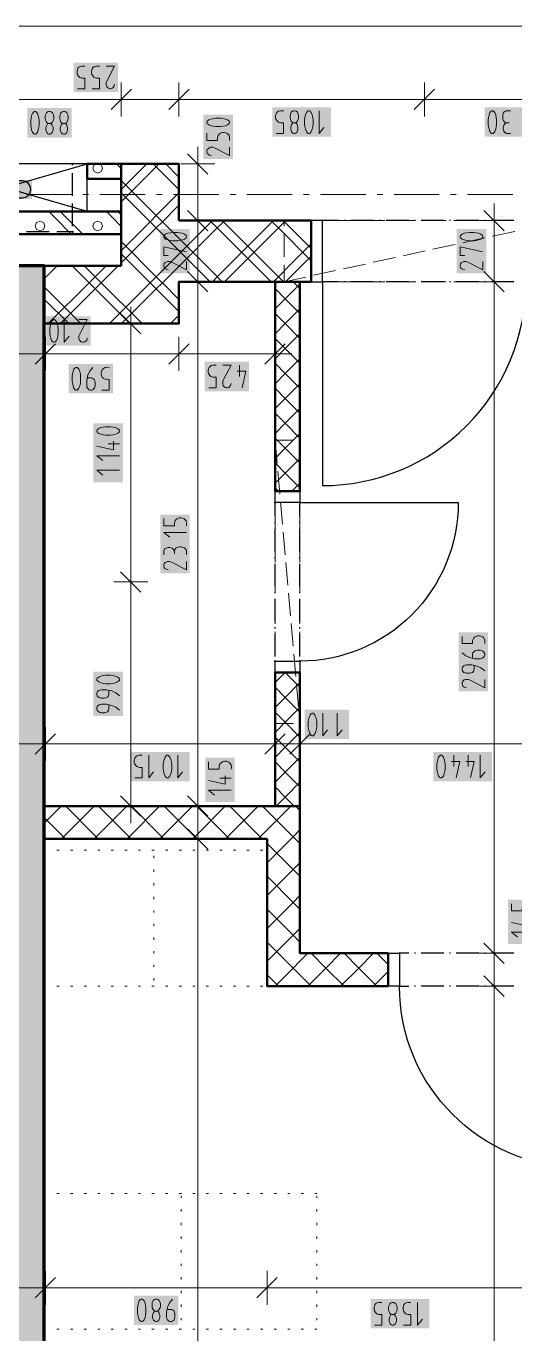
# Model space of a CAD drawing. Header units: millimetres. Extents: x 0 to 594, y 0 to 420.
# Drawn here: x 286.5 to 308.6, y 165.4 to 224.6 of the extents above; entities that cross this region are included whole.
import ezdxf

# ---------------------------------------------------------------- set-up
doc = ezdxf.new("R2010")
doc.units = ezdxf.units.MM
doc.header["$LTSCALE"] = 8
for name, color, linetype in [('PDF_Dvere', 7, 'Continuous'), ('PDF_Instalacni prizdivky', 7, 'Continuous'), ('PDF_Koty delkove', 7, 'Continuous'), ('PDF_Nabytek', 7, 'Continuous'), ('PDF_Osy hlavni', 7, 'Continuous'), ('PDF_Pozarni Vodovod', 7, 'Continuous'), ('PDF_Preklady', 7, 'Continuous'), ('PDF_Pricky zdene', 7, 'Continuous'), ('PDF_Rozvadece', 7, 'Continuous'), ('PDF_Steny akusticke', 7, 'Continuous'), ('PDF_Steny obvodove nosne', 7, 'Continuous')]:
    doc.layers.add(name, color=color, linetype=linetype)

msp = doc.modelspace()

# ---------------------------------------------------------------- linework, layer by layer
at = {"layer": 'PDF_Dvere', "lineweight": 25}
for points in [[(299.92, 215.762), (299.408, 215.762), (299.408, 212.995), (299.92, 212.995)], [(297.768, 203.001), (297.768, 203.514), (298.895, 203.514), (298.895, 203.001)], [(297.768, 195.314), (297.768, 195.826), (298.895, 195.826), (298.895, 195.314)], [(302.893, 182.604), (303.406, 182.604), (303.406, 181.118), (302.893, 181.118)]]:
    msp.add_lwpolyline(points, close=True, dxfattribs=at)
for points in [[(300.649, 215.762), (299.92, 215.762)], [(300.956, 215.762), (300.905, 215.762)], [(302.237, 215.762), (301.212, 215.762)], [(302.545, 215.762), (302.494, 215.762)], [(303.826, 215.762), (302.801, 215.762)], [(304.134, 215.762), (304.082, 215.762)], [(305.415, 215.762), (304.39, 215.762)], [(305.722, 215.762), (305.671, 215.762)], [(307.004, 215.762), (305.979, 215.762)], [(307.311, 215.762), (307.26, 215.762)], [(308.592, 215.762), (307.567, 215.762)], [(300.956, 212.995), (300.905, 212.995)], [(302.237, 212.995), (301.212, 212.995)], [(302.545, 212.995), (302.494, 212.995)], [(303.826, 212.995), (302.801, 212.995)], [(304.134, 212.995), (304.082, 212.995)], [(305.415, 212.995), (304.39, 212.995)], [(305.722, 212.995), (305.671, 212.995)], [(307.004, 212.995), (305.979, 212.995)], [(307.311, 212.995), (307.26, 212.995)], [(308.592, 212.995), (307.567, 212.995)], [(297.768, 202.384), (297.768, 203.001)], [(297.768, 202.076), (297.768, 202.128)], [(297.768, 200.795), (297.768, 201.82)], [(298.895, 202.076), (298.895, 202.128)], [(298.895, 200.795), (298.895, 201.82)], [(297.768, 200.488), (297.768, 200.539)], [(297.768, 199.206), (297.768, 200.231)], [(298.895, 200.488), (298.895, 200.539)], [(298.895, 199.206), (298.895, 200.231)], [(297.768, 198.899), (297.768, 198.95)], [(298.895, 198.899), (298.895, 198.95)], [(297.768, 197.618), (297.768, 198.643)], [(298.895, 197.618), (298.895, 198.643)], [(297.768, 197.31), (297.768, 197.361)], [(298.895, 197.31), (298.895, 197.361)], [(297.768, 196.029), (297.768, 197.054)], [(298.895, 196.029), (298.895, 197.054)], [(303.826, 182.604), (303.406, 182.604)], [(304.134, 182.604), (304.082, 182.604)], [(305.415, 182.604), (304.39, 182.604)], [(305.722, 182.604), (305.671, 182.604)], [(307.004, 182.604), (305.979, 182.604)], [(307.311, 182.604), (307.26, 182.604)], [(308.592, 182.604), (307.567, 182.604)], [(304.134, 181.118), (304.082, 181.118)], [(305.415, 181.118), (304.39, 181.118)], [(305.722, 181.118), (305.671, 181.118)], [(307.004, 181.118), (305.979, 181.118)], [(307.311, 181.118), (307.26, 181.118)], [(308.592, 181.118), (307.567, 181.118)]]:
    msp.add_lwpolyline(points, dxfattribs=at)
for points in [[(300.649, 212.995), (299.92, 212.995), (299.92, 203.77, 0.414214), (309.145, 212.995)], [(298.895, 202.384), (298.895, 203.001), (306.07, 203.001, -0.414214), (298.895, 195.826)], [(310.745, 181.118), (311.606, 181.118), (311.606, 172.918, -0.414213), (303.406, 181.118), (303.826, 181.118)]]:
    msp.add_lwpolyline(points, format="xyb", dxfattribs=at)
at = {"layer": 'PDF_Dvere', "lineweight": 25, "transparency": 33554559}
for points in [[(299.984, 215.762), (299.92, 215.698), (299.92, 215.826), (299.856, 215.762)], [(299.984, 212.995), (299.92, 212.931), (299.92, 213.059), (299.856, 212.995)], [(297.768, 202.937), (297.704, 203.001), (297.832, 203.001), (297.768, 203.065)], [(298.895, 202.937), (298.831, 203.001), (298.959, 203.001), (298.895, 203.065)], [(297.768, 195.762), (297.704, 195.826), (297.832, 195.826), (297.768, 195.89)], [(298.895, 195.762), (298.831, 195.826), (298.959, 195.826), (298.895, 195.89)], [(303.47, 182.604), (303.406, 182.54), (303.406, 182.668), (303.342, 182.604)], [(303.47, 181.118), (303.406, 181.054), (303.406, 181.182), (303.342, 181.118)]]:
    msp.add_solid(points, dxfattribs=at)
at = {"layer": 'PDF_Instalacni prizdivky', "lineweight": 50}
for points in [[(290.798, 218.325), (289.26, 218.325), (289.26, 217.659), (290.798, 217.659)], [(290.798, 216.172), (281.778, 216.172), (281.778, 215.147), (290.798, 215.147)]]:
    msp.add_lwpolyline(points, close=True, dxfattribs=at)
at = {"layer": 'PDF_Instalacni prizdivky', "lineweight": 9}
for points in [[(289.668, 218.325), (289.579, 218.288), (289.515, 218.133), (289.579, 217.977), (289.734, 217.913), (289.89, 217.977), (289.954, 218.133), (289.89, 218.288), (289.801, 218.325)], [(290.798, 218.115), (290.588, 218.325)], [(287.513, 216.172), (287.513, 216.172)], [(287.774, 215.911), (287.513, 216.172)], [(289.061, 215.147), (288.036, 216.172)], [(288.036, 216.172), (288.036, 216.172)], [(290.127, 216.172), (290.127, 216.172)], [(290.388, 215.911), (290.127, 216.172)], [(290.798, 216.024), (290.649, 216.172)], [(290.649, 216.172), (290.649, 216.172)], [(288.538, 215.147), (287.774, 215.911)], [(290.798, 215.501), (290.388, 215.911)]]:
    msp.add_lwpolyline(points, dxfattribs=at)
for points in [[(287.121, 215.739), (286.966, 215.674), (286.901, 215.519), (286.966, 215.364), (287.121, 215.299), (287.276, 215.364), (287.34, 215.519), (287.276, 215.674)], [(289.734, 215.739), (289.579, 215.674), (289.515, 215.519), (289.579, 215.364), (289.734, 215.299), (289.89, 215.364), (289.954, 215.519), (289.89, 215.674)]]:
    msp.add_lwpolyline(points, close=True, dxfattribs=at)
at = {"layer": 'PDF_Instalacni prizdivky', "lineweight": 9, "transparency": 33554559}
for points in [[(287.735, 215.906), (287.712, 215.929), (287.758, 215.929), (287.735, 215.952)], [(290.349, 215.906), (290.326, 215.929), (290.372, 215.929), (290.349, 215.952)]]:
    msp.add_solid(points, dxfattribs=at)
at = {"layer": 'PDF_Koty delkove', "lineweight": 18}
for points in [[(510.402, 224.562), (490.697, 224.562), (470.838, 224.562), (469.351, 224.562), (157.447, 224.562)], [(288.826, 221.731), (289.155, 221.731), (289.155, 222.209), (289.018, 222.209), (288.923, 222.244), (288.868, 222.295), (288.813, 222.38), (288.799, 222.448), (288.799, 222.517), (288.813, 222.585), (288.84, 222.653), (288.882, 222.704), (288.936, 222.739), (289.018, 222.756), (289.155, 222.756)], [(289.484, 221.731), (289.812, 221.731), (289.812, 222.209), (289.675, 222.209), (289.58, 222.244), (289.525, 222.295), (289.47, 222.38), (289.456, 222.448), (289.456, 222.517), (289.47, 222.585), (289.497, 222.653), (289.539, 222.704), (289.593, 222.739)], [(289.593, 222.739), (289.675, 222.756), (289.812, 222.756)], [(290.113, 222.756), (290.497, 222.756), (290.141, 222.073), (290.113, 222.004), (290.113, 221.902), (290.141, 221.834), (290.182, 221.783), (290.223, 221.748), (290.278, 221.731), (290.332, 221.731), (290.387, 221.748), (290.428, 221.783), (290.469, 221.834), (290.497, 221.935)], [(290.798, 222.015), (290.798, 221.246), (290.798, 220.477)], [(293.412, 222.015), (293.412, 221.246), (293.412, 220.477)], [(304.533, 222.015), (304.533, 221.246), (304.533, 220.477)], [(291.259, 221.707), (290.337, 220.785)], [(293.873, 221.707), (292.95, 220.785)], [(304.994, 221.707), (304.072, 220.785)], [(416.513, 221.246), (405.084, 221.246), (397.192, 221.246), (389.71, 221.246), (312.015, 221.246), (304.533, 221.246), (293.412, 221.246), (290.798, 221.246), (281.778, 221.246), (279.164, 221.246), (268.043, 221.246), (260.561, 221.246), (182.866, 221.246)], [(297.822, 219.709), (298.15, 219.709), (298.15, 220.186), (298.013, 220.186), (297.918, 220.221), (297.863, 220.272), (297.809, 220.358), (297.795, 220.425), (297.795, 220.494), (297.809, 220.563), (297.836, 220.63), (297.877, 220.681), (297.931, 220.716), (298.013, 220.734), (298.15, 220.734)], [(299.123, 220.016), (299.15, 219.896), (299.191, 219.794), (299.245, 219.725), (299.273, 219.709), (299.327, 219.709), (299.355, 219.725), (299.409, 219.794), (299.45, 219.896), (299.478, 220.016), (299.492, 220.118), (299.492, 220.323), (299.478, 220.425), (299.45, 220.545), (299.409, 220.648), (299.355, 220.716), (299.327, 220.734), (299.273, 220.734), (299.245, 220.716), (299.191, 220.648), (299.15, 220.545), (299.123, 220.425), (299.109, 220.323)], [(299.766, 220.734), (299.766, 219.709), (299.984, 219.981)], [(308.438, 220.734), (308.246, 220.734), (308.178, 220.699), (308.123, 220.648), (308.096, 220.563), (308.082, 220.494), (308.082, 220.425), (308.096, 220.34), (308.123, 220.272), (308.178, 220.221), (308.273, 220.186)], [(286.863, 219.676), (286.918, 219.676), (286.945, 219.692), (287, 219.761), (287.041, 219.863), (287.069, 219.983), (287.083, 220.085), (287.083, 220.29), (287.069, 220.392), (287.041, 220.512), (287, 220.614), (286.945, 220.683), (286.918, 220.701), (286.863, 220.701), (286.835, 220.683), (286.781, 220.614), (286.74, 220.512), (286.713, 220.392), (286.699, 220.29)], [(286.699, 220.29), (286.699, 220.085), (286.713, 219.983), (286.74, 219.863), (286.781, 219.761), (286.835, 219.692), (286.863, 219.676)], [(287.602, 220.153), (287.63, 220.136), (287.671, 220.085), (287.698, 220.017), (287.712, 219.948), (287.712, 219.88), (287.698, 219.812), (287.671, 219.743), (287.616, 219.692), (287.575, 219.676), (287.52, 219.676), (287.479, 219.692), (287.424, 219.743), (287.397, 219.812), (287.383, 219.88), (287.383, 219.948), (287.397, 220.017), (287.424, 220.085), (287.465, 220.136), (287.492, 220.153)], [(288.26, 220.153), (288.287, 220.136), (288.328, 220.085), (288.355, 220.017), (288.369, 219.948), (288.369, 219.88), (288.355, 219.812), (288.328, 219.743), (288.273, 219.692), (288.232, 219.676), (288.177, 219.676), (288.136, 219.692), (288.081, 219.743), (288.054, 219.812), (288.04, 219.88)], [(288.04, 219.88), (288.04, 219.948), (288.054, 220.017), (288.081, 220.085), (288.122, 220.136), (288.149, 220.153)], [(298.711, 219.725), (298.67, 219.709), (298.616, 219.709), (298.575, 219.725), (298.52, 219.776), (298.493, 219.845), (298.479, 219.913), (298.479, 219.981), (298.493, 220.05), (298.52, 220.118), (298.561, 220.169), (298.588, 220.186)], [(298.698, 220.186), (298.725, 220.169), (298.766, 220.118), (298.793, 220.05), (298.807, 219.981), (298.807, 219.913), (298.793, 219.845), (298.766, 219.776), (298.711, 219.725)], [(299.109, 220.323), (299.109, 220.118), (299.123, 220.016)], [(308.438, 219.709), (308.273, 219.709), (308.218, 219.725), (308.164, 219.76), (308.136, 219.811), (308.109, 219.913), (308.109, 219.981), (308.136, 220.084), (308.191, 220.153), (308.273, 220.186), (308.383, 220.186)], [(294.681, 219.715), (294.681, 219.386), (295.158, 219.386), (295.158, 219.523), (295.193, 219.619), (295.244, 219.674), (295.329, 219.728), (295.397, 219.742), (295.466, 219.742), (295.534, 219.728), (295.602, 219.701), (295.653, 219.66), (295.688, 219.606), (295.706, 219.523), (295.706, 219.386)], [(294.266, 218.325), (294.266, 219.094)], [(295.706, 219.085), (295.706, 218.701), (295.022, 219.058), (294.953, 219.085), (294.851, 219.085), (294.783, 219.058), (294.732, 219.017), (294.697, 218.976), (294.681, 218.921), (294.681, 218.866), (294.697, 218.811), (294.732, 218.77), (294.783, 218.729), (294.885, 218.701)], [(294.727, 217.864), (293.804, 218.786)], [(295.034, 218.325), (294.266, 218.325), (293.497, 218.325)], [(294.266, 131.969), (294.266, 142.384), (294.266, 149.812), (294.266, 187.78), (294.266, 189.266), (294.266, 212.995), (294.266, 215.762), (294.266, 218.325)], [(294.727, 215.301), (293.804, 216.224)], [(308.156, 215.301), (307.234, 216.224)], [(307.695, 215.762), (307.695, 216.531)], [(295.034, 215.762), (294.266, 215.762), (293.497, 215.762)], [(308.464, 215.762), (307.695, 215.762), (306.926, 215.762)], [(307.695, 131.969), (307.695, 160.369), (307.695, 181.118), (307.695, 182.604), (307.695, 212.995), (307.695, 215.762)], [(292.932, 214.187), (292.728, 214.187), (292.728, 214.571), (293.753, 214.352)], [(306.361, 214.187), (306.158, 214.187), (306.158, 214.571), (307.183, 214.352)], [(293.753, 213.914), (293.753, 213.53), (293.07, 213.886), (293.001, 213.914), (292.898, 213.914), (292.831, 213.886), (292.779, 213.845), (292.745, 213.804), (292.728, 213.749), (292.728, 213.695), (292.745, 213.64), (292.779, 213.599), (292.831, 213.558), (292.932, 213.53)], [(306.43, 213.914), (306.328, 213.914), (306.26, 213.886), (306.209, 213.845), (306.174, 213.804), (306.158, 213.749), (306.158, 213.695), (306.174, 213.64), (306.209, 213.599), (306.26, 213.558), (306.361, 213.53)], [(307.183, 213.914), (307.183, 213.53), (306.499, 213.886), (306.43, 213.914)], [(294.727, 212.534), (293.804, 213.456)], [(308.156, 212.534), (307.234, 213.456)], [(295.034, 212.995), (294.266, 212.995), (293.497, 212.995)], [(308.464, 212.995), (307.695, 212.995), (306.926, 212.995)], [(291.233, 211.099), (291.233, 211.867)], [(288.222, 211.281), (288.222, 210.256), (288.441, 210.528)], [(288.879, 211.281), (289.263, 211.281), (288.906, 210.597), (288.879, 210.528), (288.879, 210.426), (288.906, 210.358), (288.947, 210.307), (288.988, 210.272), (289.043, 210.256), (289.098, 210.256), (289.153, 210.272), (289.194, 210.307), (289.235, 210.358), (289.263, 210.46)], [(291.695, 210.637), (290.772, 211.56)], [(292.002, 211.099), (291.233, 211.099), (290.465, 211.099)], [(291.233, 189.266), (291.233, 199.414), (291.233, 211.099)], [(287.825, 210.192), (286.903, 209.27)], [(287.364, 210.5), (287.364, 209.731), (287.364, 208.962)], [(293.873, 210.192), (292.95, 209.27)], [(293.412, 210.5), (293.412, 209.731), (293.412, 208.962)], [(298.229, 210.192), (297.307, 209.27)], [(297.768, 210.5), (297.768, 209.731), (297.768, 208.962)], [(220.689, 209.731), (222.739, 209.731), (229.452, 209.731), (231.041, 209.731), (248.466, 209.731), (257.793, 209.731), (258.921, 209.731), (266.8, 209.731), (273.681, 209.731), (274.808, 209.731), (277.907, 209.731), (279.164, 209.731), (281.204, 209.731), (285.212, 209.731), (287.364, 209.731), (288.547, 209.731), (290.978, 209.731), (293.412, 209.731), (295.346, 209.731), (296.085, 209.731), (297.768, 209.731), (298.537, 209.731)], [(288.824, 209.102), (288.796, 209.119), (288.742, 209.119), (288.714, 209.102), (288.66, 209.033), (288.618, 208.931), (288.591, 208.811), (288.577, 208.708)], [(288.577, 208.708), (288.577, 208.503), (288.591, 208.402), (288.618, 208.282), (288.66, 208.179), (288.714, 208.111), (288.742, 208.094), (288.796, 208.094), (288.824, 208.111), (288.878, 208.179), (288.919, 208.282), (288.947, 208.402), (288.961, 208.503), (288.961, 208.708), (288.947, 208.811), (288.919, 208.931), (288.878, 209.033), (288.824, 209.102)], [(289.508, 209.119), (289.371, 208.948), (289.289, 208.777), (289.234, 208.538), (289.234, 208.298), (289.248, 208.231), (289.275, 208.179), (289.303, 208.145), (289.344, 208.111), (289.399, 208.094), (289.453, 208.094), (289.508, 208.111), (289.549, 208.145), (289.576, 208.179), (289.604, 208.231), (289.618, 208.298), (289.618, 208.436), (289.604, 208.503), (289.576, 208.572), (289.508, 208.623), (289.453, 208.641), (289.262, 208.641)], [(294.768, 208.194), (295.096, 208.194), (295.096, 208.671), (294.959, 208.671), (294.864, 208.706), (294.809, 208.757), (294.755, 208.843), (294.741, 208.91), (294.741, 208.979), (294.755, 209.048), (294.782, 209.115), (294.823, 209.166), (294.877, 209.201), (294.959, 209.219), (295.096, 209.219)], [(295.398, 209.219), (295.781, 209.219), (295.425, 208.535), (295.398, 208.466), (295.398, 208.364), (295.425, 208.296), (295.466, 208.245), (295.507, 208.21), (295.562, 208.194), (295.616, 208.194), (295.671, 208.21), (295.712, 208.245), (295.753, 208.296), (295.781, 208.398)], [(296.055, 208.945), (296.438, 208.945), (296.273, 208.194)], [(296.164, 209.219), (296.164, 208.706)], [(290.31, 206.434), (290.105, 206.434), (290.003, 206.42), (289.883, 206.393), (289.781, 206.352), (289.712, 206.297), (289.696, 206.269), (289.696, 206.215), (289.712, 206.187), (289.781, 206.133), (289.883, 206.092), (290.003, 206.064), (290.105, 206.05), (290.31, 206.05), (290.412, 206.064), (290.532, 206.092), (290.635, 206.133)], [(290.635, 206.133), (290.703, 206.187), (290.721, 206.215), (290.721, 206.269), (290.703, 206.297), (290.635, 206.352), (290.532, 206.393), (290.412, 206.42), (290.31, 206.434)], [(290.447, 205.777), (290.447, 205.393), (289.696, 205.558)], [(290.721, 205.667), (290.208, 205.667)], [(290.721, 205.12), (289.696, 205.12), (289.968, 204.901)], [(290.721, 204.463), (289.696, 204.463), (289.968, 204.244)], [(292.728, 202.281), (292.728, 201.953), (293.206, 201.953), (293.206, 202.09), (293.241, 202.185), (293.292, 202.24), (293.377, 202.294)], [(293.377, 202.294), (293.445, 202.308), (293.513, 202.308), (293.582, 202.294), (293.65, 202.267), (293.701, 202.226), (293.736, 202.172), (293.753, 202.09), (293.753, 201.953)], [(293.753, 201.651), (292.728, 201.651), (293.001, 201.433)], [(292.728, 200.638), (292.728, 200.803), (292.745, 200.858), (292.779, 200.912), (292.831, 200.94), (292.932, 200.967), (293.001, 200.967), (293.103, 200.94), (293.172, 200.885), (293.206, 200.803), (293.206, 200.693)], [(293.753, 200.638), (293.753, 200.83), (293.718, 200.898), (293.667, 200.953), (293.582, 200.98), (293.513, 200.994), (293.445, 200.994), (293.36, 200.98), (293.292, 200.953), (293.241, 200.898), (293.206, 200.803)], [(293.753, 200.337), (293.753, 199.953), (293.07, 200.31), (293.001, 200.337), (292.898, 200.337), (292.831, 200.31), (292.779, 200.269), (292.745, 200.228), (292.728, 200.173), (292.728, 200.119), (292.745, 200.064), (292.779, 200.022), (292.831, 199.981), (292.932, 199.953)], [(291.695, 198.953), (290.772, 199.875)], [(292.002, 199.414), (291.233, 199.414), (290.465, 199.414)], [(306.242, 196.947), (306.242, 196.618), (306.72, 196.618), (306.72, 196.755), (306.755, 196.85), (306.806, 196.905), (306.891, 196.96), (306.959, 196.974), (307.028, 196.974), (307.096, 196.96), (307.164, 196.933), (307.215, 196.891), (307.25, 196.837), (307.267, 196.755), (307.267, 196.618)], [(306.72, 195.961), (306.72, 196.152), (306.737, 196.207), (306.771, 196.248), (306.806, 196.276), (306.856, 196.303), (306.925, 196.317), (307.061, 196.317), (307.13, 196.303), (307.181, 196.276), (307.215, 196.248), (307.25, 196.207), (307.267, 196.152), (307.267, 196.098), (307.25, 196.043), (307.215, 196.002), (307.181, 195.975), (307.13, 195.947), (307.061, 195.933), (306.823, 195.933), (306.584, 195.988), (306.413, 196.07), (306.242, 196.207)], [(307.267, 195.386), (307.096, 195.523), (306.925, 195.605), (306.686, 195.66), (306.446, 195.66), (306.379, 195.646), (306.327, 195.618), (306.294, 195.591), (306.259, 195.55), (306.242, 195.495), (306.242, 195.441), (306.259, 195.386), (306.294, 195.345), (306.327, 195.318), (306.379, 195.29), (306.446, 195.276), (306.584, 195.276), (306.651, 195.29), (306.72, 195.318), (306.771, 195.386), (306.789, 195.441), (306.789, 195.632)], [(307.267, 195.002), (307.267, 194.619), (306.584, 194.975), (306.515, 195.002), (306.413, 195.002), (306.345, 194.975), (306.294, 194.934), (306.259, 194.893), (306.242, 194.838), (306.242, 194.784), (306.259, 194.729), (306.294, 194.688), (306.345, 194.647), (306.446, 194.619)], [(290.721, 194.259), (290.55, 194.396), (290.378, 194.478), (290.14, 194.532), (289.9, 194.532), (289.832, 194.518), (289.781, 194.491), (289.747, 194.464), (289.712, 194.423), (289.696, 194.368), (289.696, 194.314), (289.712, 194.259), (289.747, 194.217), (289.781, 194.19), (289.832, 194.162), (289.9, 194.148), (290.037, 194.148), (290.105, 194.162), (290.173, 194.19)], [(290.173, 194.19), (290.225, 194.259), (290.242, 194.314), (290.242, 194.505)], [(290.721, 193.601), (290.55, 193.739), (290.378, 193.821), (290.14, 193.875), (289.9, 193.875), (289.832, 193.861), (289.781, 193.834), (289.747, 193.807), (289.712, 193.766), (289.696, 193.711), (289.696, 193.657), (289.712, 193.601), (289.747, 193.56), (289.781, 193.533), (289.832, 193.505), (289.9, 193.491), (290.037, 193.491), (290.105, 193.505), (290.173, 193.533), (290.225, 193.601), (290.242, 193.657), (290.242, 193.848)], [(299.271, 193.064), (299.271, 192.859), (299.285, 192.758), (299.313, 192.638), (299.354, 192.535), (299.408, 192.466), (299.436, 192.45), (299.49, 192.45), (299.518, 192.466), (299.572, 192.535), (299.613, 192.638), (299.641, 192.758), (299.655, 192.859), (299.655, 193.064), (299.641, 193.166), (299.613, 193.286), (299.572, 193.389), (299.518, 193.458), (299.49, 193.475), (299.436, 193.475)], [(299.436, 193.475), (299.408, 193.458), (299.354, 193.389), (299.313, 193.286), (299.285, 193.166), (299.271, 193.064)], [(299.928, 193.475), (299.928, 192.45), (300.147, 192.723)], [(300.586, 193.475), (300.586, 192.45), (300.804, 192.723)], [(287.825, 192.539), (286.903, 191.616)], [(287.364, 192.846), (287.364, 192.078), (287.364, 191.309)], [(298.229, 192.539), (297.307, 191.616)], [(297.768, 192.846), (297.768, 192.078), (297.768, 191.309)], [(299.357, 192.539), (298.434, 191.616)], [(298.895, 192.846), (298.895, 192.078), (298.895, 191.309)], [(315.141, 192.078), (313.869, 192.078), (313.655, 192.078), (311.814, 192.078), (298.895, 192.078), (297.768, 192.078), (287.364, 192.078), (285.212, 192.078), (274.808, 192.078), (273.681, 192.078)], [(291.416, 190.54), (291.744, 190.54), (291.744, 191.018), (291.607, 191.018), (291.512, 191.053), (291.457, 191.104), (291.403, 191.189), (291.389, 191.257), (291.389, 191.325), (291.403, 191.394), (291.43, 191.462), (291.471, 191.513), (291.525, 191.548), (291.607, 191.565), (291.744, 191.565)], [(292.046, 191.565), (292.046, 190.54), (292.264, 190.813)], [(293.36, 191.565), (293.36, 190.54), (293.578, 190.813)], [(305.755, 191.291), (306.138, 191.291), (305.973, 190.54)], [(305.864, 191.565), (305.864, 191.053)], [(306.412, 191.291), (306.795, 191.291), (306.63, 190.54)], [(306.521, 191.565), (306.521, 191.053)], [(307.069, 191.565), (307.069, 190.54), (307.287, 190.813)], [(295.511, 190.641), (295.511, 190.258), (294.759, 190.423)], [(295.784, 189.984), (294.759, 189.984), (295.032, 189.766)], [(295.784, 190.532), (295.272, 190.532)], [(291.695, 188.805), (290.772, 189.728)], [(294.727, 188.805), (293.804, 189.728)], [(292.002, 189.266), (291.233, 189.266), (290.465, 189.266)], [(291.233, 189.266), (291.233, 188.498)], [(295.034, 189.266), (294.266, 189.266), (293.497, 189.266)], [(294.727, 187.319), (293.804, 188.241)], [(295.034, 187.78), (294.266, 187.78), (293.497, 187.78)], [(308.484, 184.849), (308.484, 184.521), (308.961, 184.521), (308.961, 184.658), (308.996, 184.753), (309.047, 184.808), (309.133, 184.862), (309.2, 184.876), (309.269, 184.876), (309.337, 184.862), (309.405, 184.835), (309.456, 184.794), (309.491, 184.74), (309.509, 184.658), (309.509, 184.521)], [(309.235, 184.219), (309.235, 183.836), (308.484, 184.001)], [(309.509, 183.562), (308.484, 183.562), (308.756, 183.344)], [(308.156, 182.143), (307.234, 183.065)], [(308.464, 182.604), (307.695, 182.604), (306.926, 182.604)], [(308.464, 181.118), (307.695, 181.118), (306.926, 181.118)], [(308.156, 180.656), (307.234, 181.579)], [(287.364, 168.242), (287.364, 167.473), (287.364, 166.704)], [(297.409, 168.242), (297.409, 167.473), (297.409, 166.704)], [(313.656, 167.473), (304.19, 167.473), (299.534, 167.473), (297.409, 167.473), (287.364, 167.473), (285.212, 167.473), (275.167, 167.473), (258.921, 167.473)], [(287.825, 167.934), (286.903, 167.012)], [(297.87, 167.934), (296.948, 167.012)], [(291.538, 166.345), (291.552, 166.243), (291.579, 166.123), (291.62, 166.021), (291.674, 165.952), (291.702, 165.936), (291.756, 165.936), (291.784, 165.952), (291.838, 166.021), (291.879, 166.123), (291.907, 166.243), (291.921, 166.345), (291.921, 166.55), (291.907, 166.652), (291.879, 166.772), (291.838, 166.875), (291.784, 166.943), (291.756, 166.961), (291.702, 166.961), (291.674, 166.943), (291.62, 166.875), (291.579, 166.772), (291.552, 166.652), (291.538, 166.55)], [(293.125, 166.961), (292.988, 166.79), (292.906, 166.618), (292.852, 166.38), (292.852, 166.14), (292.866, 166.072), (292.893, 166.021), (292.92, 165.987), (292.961, 165.952), (293.016, 165.936), (293.07, 165.936), (293.125, 165.952)], [(291.538, 166.55), (291.538, 166.345)], [(292.441, 166.413), (292.468, 166.396), (292.509, 166.345), (292.536, 166.277), (292.55, 166.208), (292.55, 166.14), (292.536, 166.072), (292.509, 166.003), (292.454, 165.952), (292.413, 165.936), (292.359, 165.936), (292.318, 165.952), (292.263, 166.003), (292.236, 166.072), (292.222, 166.14), (292.222, 166.208), (292.236, 166.277), (292.263, 166.345), (292.304, 166.396), (292.331, 166.413)], [(293.125, 165.952), (293.166, 165.987), (293.193, 166.021), (293.221, 166.072), (293.235, 166.14), (293.235, 166.277), (293.221, 166.345), (293.193, 166.413), (293.125, 166.465), (293.07, 166.482), (292.879, 166.482)], [(302.282, 165.78), (302.61, 165.78), (302.61, 166.258), (302.473, 166.258), (302.378, 166.293), (302.323, 166.344), (302.269, 166.429), (302.255, 166.497), (302.255, 166.565), (302.269, 166.634), (302.296, 166.702), (302.337, 166.753), (302.391, 166.788), (302.473, 166.805), (302.61, 166.805)], [(303.185, 166.788), (303.13, 166.805), (303.076, 166.805), (303.021, 166.788), (302.966, 166.737), (302.926, 166.651), (302.912, 166.565)], [(302.912, 166.565), (302.912, 166.497), (302.926, 166.412), (302.966, 166.327), (303.021, 166.275), (303.048, 166.258), (303.158, 166.258), (303.185, 166.275), (303.24, 166.327), (303.281, 166.412), (303.295, 166.497), (303.295, 166.565), (303.281, 166.651), (303.24, 166.737), (303.185, 166.788)], [(303.596, 165.78), (303.924, 165.78), (303.924, 166.258), (303.787, 166.258), (303.692, 166.293), (303.637, 166.344), (303.583, 166.429), (303.569, 166.497), (303.569, 166.565), (303.583, 166.634), (303.61, 166.702), (303.651, 166.753), (303.705, 166.788), (303.787, 166.805), (303.924, 166.805)], [(304.226, 166.805), (304.226, 165.78), (304.444, 166.053)], [(303.158, 166.258), (303.185, 166.241), (303.226, 166.189), (303.253, 166.122), (303.267, 166.053), (303.267, 165.984), (303.253, 165.917), (303.226, 165.848), (303.171, 165.797), (303.13, 165.78), (303.076, 165.78), (303.035, 165.797), (302.98, 165.848), (302.953, 165.917), (302.939, 165.984), (302.939, 166.053), (302.953, 166.122), (302.98, 166.189), (303.021, 166.241), (303.048, 166.258)]]:
    msp.add_lwpolyline(points, dxfattribs=at)
for points in [[(298.452, 220.494), (298.452, 220.425), (298.466, 220.34), (298.506, 220.255), (298.561, 220.204), (298.588, 220.186), (298.698, 220.186), (298.725, 220.204), (298.78, 220.255), (298.821, 220.34), (298.835, 220.425), (298.835, 220.494), (298.821, 220.579), (298.78, 220.665), (298.725, 220.716), (298.67, 220.734), (298.616, 220.734), (298.561, 220.716), (298.506, 220.665), (298.466, 220.579)], [(307.425, 220.323), (307.425, 220.118), (307.439, 220.016), (307.466, 219.896), (307.507, 219.794), (307.561, 219.725), (307.589, 219.709), (307.644, 219.709), (307.671, 219.725), (307.726, 219.794), (307.767, 219.896), (307.795, 220.016), (307.809, 220.118), (307.809, 220.323), (307.795, 220.425), (307.767, 220.545), (307.726, 220.648), (307.671, 220.716), (307.644, 220.734), (307.589, 220.734), (307.561, 220.716), (307.507, 220.648), (307.466, 220.545), (307.439, 220.425)], [(287.356, 220.461), (287.356, 220.392), (287.37, 220.307), (287.41, 220.222), (287.465, 220.171), (287.492, 220.153), (287.602, 220.153), (287.63, 220.171), (287.685, 220.222), (287.726, 220.307), (287.74, 220.392), (287.74, 220.461), (287.726, 220.546), (287.685, 220.632), (287.63, 220.683), (287.575, 220.701), (287.52, 220.701), (287.465, 220.683), (287.41, 220.632), (287.37, 220.546)], [(288.013, 220.461), (288.013, 220.392), (288.027, 220.307), (288.067, 220.222), (288.122, 220.171), (288.149, 220.153), (288.26, 220.153), (288.287, 220.171), (288.342, 220.222), (288.383, 220.307), (288.397, 220.392), (288.397, 220.461), (288.383, 220.546), (288.342, 220.632), (288.287, 220.683), (288.232, 220.701), (288.177, 220.701), (288.122, 220.683), (288.067, 220.632), (288.027, 220.546)], [(295.295, 220.399), (295.09, 220.399), (294.988, 220.385), (294.868, 220.358), (294.766, 220.317), (294.697, 220.263), (294.681, 220.235), (294.681, 220.18), (294.697, 220.152), (294.766, 220.098), (294.868, 220.057), (294.988, 220.029), (295.09, 220.015), (295.295, 220.015), (295.397, 220.029), (295.517, 220.057), (295.619, 220.098), (295.688, 220.152), (295.706, 220.18), (295.706, 220.235), (295.688, 220.263), (295.619, 220.317), (295.517, 220.358), (295.397, 220.385)], [(293.342, 215.228), (293.137, 215.228), (293.036, 215.214), (292.916, 215.187), (292.813, 215.145), (292.745, 215.091), (292.728, 215.063), (292.728, 215.009), (292.745, 214.981), (292.813, 214.927), (292.916, 214.886), (293.036, 214.858), (293.137, 214.844), (293.342, 214.844), (293.445, 214.858), (293.565, 214.886), (293.667, 214.927), (293.736, 214.981), (293.753, 215.009), (293.753, 215.063), (293.736, 215.091), (293.667, 215.145), (293.565, 215.187), (293.445, 215.214)], [(306.771, 215.228), (306.566, 215.228), (306.465, 215.214), (306.345, 215.187), (306.243, 215.145), (306.174, 215.091), (306.158, 215.063), (306.158, 215.009), (306.174, 214.981), (306.243, 214.927), (306.345, 214.886), (306.465, 214.858), (306.566, 214.844), (306.771, 214.844), (306.874, 214.858), (306.994, 214.886), (307.096, 214.927), (307.165, 214.981), (307.183, 215.009), (307.183, 215.063), (307.165, 215.091), (307.096, 215.145), (306.994, 215.187), (306.874, 215.214)], [(287.565, 210.87), (287.565, 210.665), (287.579, 210.563), (287.606, 210.443), (287.647, 210.341), (287.701, 210.272), (287.729, 210.256), (287.784, 210.256), (287.811, 210.272), (287.866, 210.341), (287.907, 210.443), (287.935, 210.563), (287.949, 210.665), (287.949, 210.87), (287.935, 210.972), (287.907, 211.092), (287.866, 211.195), (287.811, 211.263), (287.784, 211.281), (287.729, 211.281), (287.701, 211.263), (287.647, 211.195), (287.606, 211.092), (287.579, 210.972)], [(290.31, 195.189), (290.105, 195.189), (290.003, 195.175), (289.883, 195.148), (289.781, 195.107), (289.712, 195.053), (289.696, 195.025), (289.696, 194.971), (289.712, 194.943), (289.781, 194.888), (289.883, 194.847), (290.003, 194.819), (290.105, 194.806), (290.31, 194.806), (290.412, 194.819), (290.532, 194.847), (290.635, 194.888), (290.703, 194.943), (290.721, 194.971), (290.721, 195.025), (290.703, 195.053), (290.635, 195.107), (290.532, 195.148), (290.412, 195.175)], [(292.703, 191.154), (292.703, 190.949), (292.717, 190.848), (292.744, 190.728), (292.785, 190.625), (292.839, 190.557), (292.867, 190.54), (292.921, 190.54), (292.949, 190.557), (293.003, 190.625), (293.044, 190.728), (293.072, 190.848), (293.086, 190.949), (293.086, 191.154), (293.072, 191.257), (293.044, 191.376), (293.003, 191.479), (292.949, 191.548), (292.921, 191.565), (292.867, 191.565), (292.839, 191.548), (292.785, 191.479), (292.744, 191.376), (292.717, 191.257)], [(305.098, 191.154), (305.098, 190.949), (305.112, 190.848), (305.139, 190.728), (305.18, 190.625), (305.234, 190.557), (305.262, 190.54), (305.316, 190.54), (305.344, 190.557), (305.398, 190.625), (305.439, 190.728), (305.467, 190.848), (305.481, 190.949), (305.481, 191.154), (305.467, 191.257), (305.439, 191.376), (305.398, 191.479), (305.344, 191.548), (305.316, 191.565), (305.262, 191.565), (305.234, 191.548), (305.18, 191.479), (305.139, 191.376), (305.112, 191.257)], [(292.195, 166.721), (292.195, 166.652), (292.209, 166.567), (292.249, 166.482), (292.304, 166.431), (292.331, 166.413), (292.441, 166.413), (292.468, 166.431), (292.523, 166.482), (292.564, 166.567), (292.578, 166.652), (292.578, 166.721), (292.564, 166.806), (292.523, 166.892), (292.468, 166.943), (292.413, 166.961), (292.359, 166.961), (292.304, 166.943), (292.249, 166.892), (292.209, 166.806)]]:
    msp.add_lwpolyline(points, close=True, dxfattribs=at)
for points in [[(289.919, 208.094), (290.247, 208.094), (290.247, 208.572, -1.306813), (290.247, 209.119)], [(294.759, 191.271), (294.759, 190.943), (295.237, 190.943), (295.237, 191.08), (295.272, 191.175), (295.323, 191.23, -0.753224), (295.784, 190.943)]]:
    msp.add_lwpolyline(points, format="xyb", dxfattribs=at)
at = {"layer": 'PDF_Koty delkove', "color": 7, "lineweight": 18, "true_color": 0xffffff, "transparency": 33554559}
for points in [[(290.651, 222.91), (288.646, 222.91), (290.651, 221.578), (288.646, 221.578)], [(288.55, 220.854), (286.546, 220.854), (288.55, 219.522), (286.546, 219.522)], [(300.303, 220.887), (297.641, 220.887), (300.303, 219.555), (297.641, 219.555)], [(309.276, 220.887), (307.272, 220.887), (309.276, 219.555), (307.272, 219.555)], [(295.859, 218.547), (295.859, 220.552), (294.527, 218.547), (294.527, 220.552)], [(293.907, 213.376), (293.907, 215.381), (292.574, 213.376), (292.574, 215.381)], [(307.336, 213.376), (307.336, 215.381), (306.004, 213.376), (306.004, 215.381)], [(289.416, 211.435), (287.412, 211.435), (289.416, 210.102), (287.412, 210.102)], [(290.429, 209.273), (288.424, 209.273), (290.429, 207.94), (288.424, 207.94)], [(296.592, 209.372), (294.587, 209.372), (296.592, 208.04), (294.587, 208.04)], [(290.875, 203.925), (290.875, 206.587), (289.542, 203.925), (289.542, 206.587)], [(293.907, 199.8), (293.907, 202.462), (292.574, 199.8), (292.574, 202.462)], [(307.421, 194.465), (307.421, 197.127), (306.089, 194.465), (306.089, 197.127)], [(290.875, 193.338), (290.875, 195.343), (289.542, 193.338), (289.542, 195.343)], [(301.123, 193.629), (299.118, 193.629), (301.123, 192.296), (299.118, 192.296)], [(293.897, 191.719), (291.235, 191.719), (293.897, 190.386), (291.235, 190.386)], [(295.938, 189.447), (295.938, 191.452), (294.605, 189.447), (294.605, 191.452)], [(307.606, 191.719), (304.944, 191.719), (307.606, 190.386), (304.944, 190.386)], [(309.662, 183.025), (309.662, 185.03), (308.33, 183.025), (308.33, 185.03)], [(293.389, 167.114), (291.384, 167.114), (293.389, 165.782), (291.384, 165.782)], [(304.763, 166.959), (302.101, 166.959), (304.763, 165.627), (302.101, 165.627)]]:
    msp.add_solid(points, dxfattribs=at)
at = {"layer": 'PDF_Nabytek', "lineweight": 13}
for points in [[(287.375, 187.78), (287.364, 187.78)], [(287.364, 187.78), (287.364, 187.78)], [(287.99, 187.78), (287.888, 187.78)], [(288.605, 187.78), (288.503, 187.78)], [(289.22, 187.78), (289.118, 187.78)], [(289.835, 187.78), (289.733, 187.78)], [(290.45, 187.78), (290.348, 187.78)], [(291.065, 187.78), (290.963, 187.78)], [(291.68, 187.78), (291.578, 187.78)], [(292.295, 187.78), (292.193, 187.78)], [(292.91, 187.78), (292.808, 187.78)], [(293.525, 187.78), (293.423, 187.78)], [(294.14, 187.78), (294.038, 187.78)], [(294.755, 187.78), (294.653, 187.78)], [(295.37, 187.78), (295.268, 187.78)], [(295.985, 187.78), (295.883, 187.78)], [(296.6, 187.78), (296.498, 187.78)], [(297.215, 187.78), (297.113, 187.78)], [(297.409, 187.78), (297.409, 187.78)], [(297.409, 187.78), (297.409, 187.78)], [(297.409, 187.522), (297.409, 187.624)], [(287.364, 187.268), (287.364, 187.268)], [(287.364, 187.268), (287.364, 187.268)], [(292.284, 187.268), (292.284, 187.268)], [(292.284, 187.268), (292.284, 187.268)], [(292.284, 186.907), (292.284, 187.009)], [(292.284, 186.907), (292.284, 187.009)], [(297.215, 187.268), (297.113, 187.268)], [(297.215, 187.268), (297.113, 187.268)], [(297.409, 187.268), (297.409, 187.268)], [(297.409, 187.268), (297.409, 187.268)], [(297.409, 186.907), (297.409, 187.009)], [(292.284, 186.292), (292.284, 186.394)], [(292.284, 186.292), (292.284, 186.394)], [(297.409, 186.292), (297.409, 186.394)], [(292.284, 185.677), (292.284, 185.779)], [(292.284, 185.677), (292.284, 185.779)], [(297.409, 185.677), (297.409, 185.779)], [(292.284, 185.062), (292.284, 185.164)], [(292.284, 185.062), (292.284, 185.164)], [(297.409, 185.062), (297.409, 185.164)], [(292.284, 184.447), (292.284, 184.549)], [(292.284, 184.447), (292.284, 184.549)], [(297.409, 184.447), (297.409, 184.549)], [(292.284, 183.832), (292.284, 183.934)], [(292.284, 183.832), (292.284, 183.934)], [(297.409, 183.832), (297.409, 183.934)], [(292.284, 183.217), (292.284, 183.319)], [(292.284, 183.217), (292.284, 183.319)], [(297.409, 183.217), (297.409, 183.319)], [(292.284, 182.602), (292.284, 182.704)], [(292.284, 182.602), (292.284, 182.704)], [(297.409, 182.602), (297.409, 182.604), (297.409, 182.704)], [(297.409, 182.604), (297.409, 182.604)], [(292.284, 181.987), (292.284, 182.089)], [(292.284, 181.987), (292.284, 182.089)], [(297.409, 181.987), (297.409, 182.089)], [(287.375, 181.118), (287.364, 181.118)], [(287.364, 181.118), (287.364, 181.118)], [(287.99, 181.118), (287.888, 181.118)], [(288.605, 181.118), (288.503, 181.118)], [(289.22, 181.118), (289.118, 181.118)], [(289.835, 181.118), (289.733, 181.118)], [(290.45, 181.118), (290.348, 181.118)], [(291.065, 181.118), (290.963, 181.118)], [(291.68, 181.118), (291.578, 181.118)], [(292.295, 181.118), (292.193, 181.118)], [(292.284, 181.372), (292.284, 181.474)], [(292.284, 181.372), (292.284, 181.474)], [(292.284, 181.118), (292.284, 181.118)], [(292.284, 181.118), (292.284, 181.118)], [(292.91, 181.118), (292.808, 181.118)], [(293.525, 181.118), (293.423, 181.118)], [(294.14, 181.118), (294.038, 181.118)], [(294.755, 181.118), (294.653, 181.118)], [(295.37, 181.118), (295.268, 181.118)], [(295.985, 181.118), (295.883, 181.118)], [(296.6, 181.118), (296.498, 181.118)], [(297.215, 181.118), (297.113, 181.118)], [(297.409, 181.372), (297.409, 181.474)], [(297.409, 181.118), (297.409, 181.118)], [(297.409, 181.118), (297.409, 181.118)], [(287.375, 171.739), (287.364, 171.739)], [(287.364, 171.739), (287.364, 171.739)], [(287.99, 171.739), (287.888, 171.739)], [(288.605, 171.739), (288.503, 171.739)], [(289.22, 171.739), (289.118, 171.739)], [(289.835, 171.739), (289.733, 171.739)], [(290.45, 171.739), (290.348, 171.739)], [(291.065, 171.739), (290.963, 171.739)], [(291.68, 171.739), (291.578, 171.739)], [(292.295, 171.739), (292.193, 171.739)], [(292.91, 171.739), (292.808, 171.739)], [(293.525, 171.739), (293.423, 171.739)], [(293.514, 171.739), (293.514, 171.739)], [(293.514, 171.532), (293.514, 171.634)], [(294.14, 171.739), (294.038, 171.739)], [(294.755, 171.739), (294.653, 171.739)], [(295.37, 171.739), (295.268, 171.739)], [(295.985, 171.739), (295.883, 171.739)], [(296.6, 171.739), (296.498, 171.739)], [(297.215, 171.739), (297.113, 171.739)], [(297.83, 171.739), (297.728, 171.739)], [(298.445, 171.739), (298.343, 171.739)], [(299.06, 171.739), (298.958, 171.739)], [(299.664, 171.739), (299.573, 171.739)], [(299.664, 171.739), (299.664, 171.739)], [(299.664, 171.739), (299.664, 171.739)], [(299.664, 171.739), (299.664, 171.739)], [(299.664, 171.532), (299.664, 171.634)], [(299.664, 171.532), (299.664, 171.634)], [(293.514, 170.917), (293.514, 171.019)], [(299.664, 170.917), (299.664, 171.019)], [(299.664, 170.917), (299.664, 171.019)], [(293.514, 170.302), (293.514, 170.404)], [(299.664, 170.302), (299.664, 170.404)], [(299.664, 170.302), (299.664, 170.404)], [(293.514, 169.687), (293.514, 169.789)], [(299.664, 169.687), (299.664, 169.789)], [(299.664, 169.687), (299.664, 169.789)], [(293.514, 169.072), (293.514, 169.174)], [(299.664, 169.072), (299.664, 169.174)], [(299.664, 169.072), (299.664, 169.174)], [(293.514, 168.457), (293.514, 168.559)], [(299.664, 168.457), (299.664, 168.559)], [(299.664, 168.457), (299.664, 168.559)], [(293.514, 167.842), (293.514, 167.944)], [(299.664, 167.842), (299.664, 167.944)], [(299.664, 167.842), (299.664, 167.944)], [(293.514, 167.227), (293.514, 167.329)], [(299.664, 167.227), (299.664, 167.329)], [(299.664, 167.227), (299.664, 167.329)], [(293.514, 166.612), (293.514, 166.714)], [(299.664, 166.612), (299.664, 166.714)], [(299.664, 166.612), (299.664, 166.714)], [(293.514, 165.997), (293.514, 166.099)], [(299.664, 165.997), (299.664, 166.099)], [(299.664, 165.997), (299.664, 166.099)], [(287.375, 165.589), (287.364, 165.589)], [(287.364, 165.589), (287.364, 165.589)], [(287.99, 165.589), (287.888, 165.589)], [(288.605, 165.589), (288.503, 165.589)], [(289.22, 165.589), (289.118, 165.589)], [(289.835, 165.589), (289.733, 165.589)], [(290.45, 165.589), (290.348, 165.589)], [(291.065, 165.589), (290.963, 165.589)], [(291.68, 165.589), (291.578, 165.589)], [(292.295, 165.589), (292.193, 165.589)], [(292.91, 165.589), (292.808, 165.589)], [(293.525, 165.589), (293.423, 165.589)], [(293.514, 165.589), (293.514, 165.589)], [(294.14, 165.589), (294.038, 165.589)], [(294.755, 165.589), (294.653, 165.589)], [(295.37, 165.589), (295.268, 165.589)], [(295.985, 165.589), (295.883, 165.589)], [(296.6, 165.589), (296.498, 165.589)], [(297.215, 165.589), (297.113, 165.589)], [(297.83, 165.589), (297.728, 165.589)], [(298.445, 165.589), (298.343, 165.589)], [(299.06, 165.589), (298.958, 165.589)], [(299.664, 165.589), (299.573, 165.589)], [(299.664, 165.589), (299.664, 165.589)], [(299.664, 165.589), (299.664, 165.589)], [(299.664, 165.589), (299.664, 165.589)]]:
    msp.add_lwpolyline(points, dxfattribs=at)
for points in [[(287.364, 187.268), (287.375, 187.268)], [(287.888, 187.268), (287.99, 187.268)], [(288.503, 187.268), (288.605, 187.268)], [(289.118, 187.268), (289.22, 187.268)], [(289.733, 187.268), (289.835, 187.268)], [(290.348, 187.268), (290.45, 187.268)], [(290.963, 187.268), (291.065, 187.268)], [(291.578, 187.268), (291.68, 187.268)], [(292.193, 187.268), (292.295, 187.268)], [(292.808, 187.268), (292.91, 187.268)], [(293.423, 187.268), (293.525, 187.268)], [(294.038, 187.268), (294.14, 187.268)], [(294.653, 187.268), (294.755, 187.268)], [(295.268, 187.268), (295.37, 187.268)], [(295.883, 187.268), (295.985, 187.268)], [(296.498, 187.268), (296.6, 187.268)]]:
    msp.add_lwpolyline(points, close=True, dxfattribs=at)
at = {"layer": 'PDF_Osy hlavni', "lineweight": 18}
for points in [[(288.554, 216.941), (286.504, 216.941)], [(289.323, 216.941), (289.066, 216.941)], [(291.885, 216.941), (289.835, 216.941)], [(292.654, 216.941), (292.398, 216.941)], [(295.216, 216.941), (293.166, 216.941)], [(295.985, 216.941), (295.729, 216.941)], [(298.548, 216.941), (296.498, 216.941)], [(299.316, 216.941), (299.06, 216.941)], [(301.879, 216.941), (299.829, 216.941)], [(302.647, 216.941), (302.391, 216.941)], [(305.21, 216.941), (303.16, 216.941)], [(305.979, 216.941), (305.722, 216.941)], [(308.541, 216.941), (306.491, 216.941)]]:
    msp.add_lwpolyline(points, dxfattribs=at)
at = {"layer": 'PDF_Pozarni Vodovod', "lineweight": 25}
for points in [[(289.26, 216.172), (289.26, 218.325), (281.778, 218.325), (281.778, 216.172)], [(284.735, 217.559), (284.588, 217.53), (284.463, 217.446), (284.38, 217.322), (284.35, 217.175), (284.38, 217.028), (284.463, 216.903), (284.588, 216.819), (284.735, 216.79), (286.319, 216.79), (286.466, 216.819), (286.591, 216.903), (286.674, 217.028), (286.703, 217.175), (286.674, 217.322), (286.591, 217.446), (286.466, 217.53), (286.319, 217.559)]]:
    msp.add_lwpolyline(points, close=True, dxfattribs=at)
for points in [[(281.778, 216.172), (289.26, 218.325)], [(289.26, 216.172), (281.778, 218.325)]]:
    msp.add_lwpolyline(points, dxfattribs=at)
at = {"layer": 'PDF_Pozarni Vodovod', "color": 7, "lineweight": 25, "true_color": 0xffffff, "transparency": 33554559}
msp.add_solid([(286.763, 217.605), (284.296, 217.605), (286.763, 216.744), (284.296, 216.744)], dxfattribs=at)
at = {"layer": 'PDF_Preklady', "lineweight": 18}
for points in [[(298.599, 215.762), (298.178, 215.762)], [(298.178, 215.504), (298.178, 215.762)], [(299.983, 215.762), (298.958, 215.762)], [(301.366, 215.762), (300.341, 215.762)], [(302.75, 215.762), (301.725, 215.762)], [(304.134, 215.762), (303.109, 215.762)], [(305.517, 215.762), (304.492, 215.762)], [(306.901, 215.762), (305.876, 215.762)], [(308.285, 215.762), (307.26, 215.762)], [(298.178, 214.12), (298.178, 215.145)], [(306.273, 214.758), (307.275, 214.976)], [(307.625, 215.052), (308.627, 215.27)], [(303.569, 214.169), (304.571, 214.387)], [(304.921, 214.463), (305.923, 214.681)], [(298.178, 212.995), (298.178, 213.761)], [(300.865, 213.58), (301.866, 213.798)], [(302.217, 213.874), (303.219, 214.093)], [(298.178, 212.995), (299.162, 213.209)], [(299.513, 213.286), (300.514, 213.504)], [(298.599, 212.995), (298.178, 212.995)], [(299.983, 212.995), (299.408, 212.995), (298.958, 212.995)], [(301.366, 212.995), (300.341, 212.995)], [(302.75, 212.995), (301.725, 212.995)], [(304.134, 212.995), (303.109, 212.995)], [(305.517, 212.995), (304.492, 212.995)], [(306.901, 212.995), (305.876, 212.995)], [(308.285, 212.995), (307.26, 212.995)], [(298.599, 205.82), (297.768, 205.82)], [(297.768, 205.818), (297.768, 205.82)], [(297.768, 204.434), (297.768, 205.459)], [(297.86, 204.776), (297.77, 205.797)], [(298.895, 205.818), (298.895, 205.82)], [(298.895, 204.434), (298.895, 205.459)], [(297.981, 203.397), (297.891, 204.418)], [(297.768, 203.05), (297.768, 203.514), (297.768, 204.075)], [(298.895, 203.05), (298.895, 203.514), (298.895, 204.075)], [(298.102, 202.019), (298.013, 203.04)], [(297.768, 201.666), (297.768, 202.691)], [(298.895, 201.666), (298.895, 202.691)], [(297.768, 200.283), (297.768, 201.308)], [(298.224, 200.641), (298.134, 201.662)], [(298.895, 200.283), (298.895, 201.308)], [(298.345, 199.262), (298.255, 200.283)], [(297.768, 198.899), (297.768, 199.924)], [(298.895, 198.899), (298.895, 199.924)], [(298.466, 197.884), (298.376, 198.905)], [(297.768, 197.515), (297.768, 198.54)], [(298.895, 197.515), (298.895, 198.54)], [(297.768, 196.131), (297.768, 197.156)], [(298.588, 196.505), (298.498, 197.526)], [(298.895, 196.131), (298.895, 197.156)], [(298.709, 195.127), (298.619, 196.148)], [(297.768, 195.314), (297.768, 195.773)], [(297.768, 194.748), (297.768, 195.314)], [(298.895, 195.314), (298.895, 195.773)], [(298.895, 194.748), (298.895, 195.314)], [(298.83, 193.749), (298.74, 194.77)], [(297.768, 193.364), (297.768, 194.389)], [(298.895, 193.364), (298.895, 194.389)], [(298.599, 193.008), (297.768, 193.008)], [(298.895, 193.008), (298.862, 193.391)]]:
    msp.add_lwpolyline(points, dxfattribs=at)
at = {"layer": 'PDF_Preklady', "lineweight": 18, "transparency": 33554559}
for points in [[(298.224, 215.762), (298.178, 215.716), (298.178, 215.809), (298.132, 215.762)], [(298.178, 215.716), (298.132, 215.762), (298.224, 215.762), (298.178, 215.809)], [(298.178, 212.949), (298.132, 212.995), (298.224, 212.995), (298.178, 213.041)], [(298.224, 212.995), (298.178, 212.949), (298.178, 213.041), (298.132, 212.995)], [(298.133, 212.985), (298.168, 213.04), (298.188, 212.95), (298.223, 213.005)], [(299.454, 212.995), (299.408, 212.949), (299.408, 213.041), (299.362, 212.995)], [(299.454, 212.995), (299.408, 212.949), (299.408, 213.041), (299.362, 212.995)], [(297.772, 205.774), (297.722, 205.816), (297.814, 205.824), (297.764, 205.866)], [(297.814, 205.82), (297.768, 205.774), (297.768, 205.866), (297.722, 205.82)], [(297.768, 205.774), (297.722, 205.82), (297.814, 205.82), (297.768, 205.866)], [(298.895, 205.774), (298.849, 205.82), (298.941, 205.82), (298.895, 205.866)], [(298.941, 205.82), (298.895, 205.774), (298.895, 205.866), (298.849, 205.82)], [(297.768, 203.468), (297.722, 203.514), (297.814, 203.514), (297.768, 203.56)], [(297.768, 203.468), (297.722, 203.514), (297.814, 203.514), (297.768, 203.56)], [(298.895, 203.468), (298.849, 203.514), (298.941, 203.514), (298.895, 203.56)], [(298.895, 203.468), (298.849, 203.514), (298.941, 203.514), (298.895, 203.56)], [(297.768, 195.268), (297.722, 195.314), (297.814, 195.314), (297.768, 195.36)], [(297.768, 195.268), (297.722, 195.314), (297.814, 195.314), (297.768, 195.36)], [(298.895, 195.268), (298.849, 195.314), (298.941, 195.314), (298.895, 195.36)], [(298.895, 195.268), (298.849, 195.314), (298.941, 195.314), (298.895, 195.36)], [(297.768, 192.961), (297.722, 193.008), (297.814, 193.008), (297.768, 193.054)], [(297.814, 193.008), (297.768, 192.961), (297.768, 193.054), (297.722, 193.008)], [(298.899, 192.962), (298.849, 193.004), (298.941, 193.012), (298.891, 193.054)], [(298.941, 193.008), (298.895, 192.961), (298.895, 193.054), (298.849, 193.008)], [(298.895, 192.961), (298.849, 193.008), (298.941, 193.008), (298.895, 193.054)]]:
    msp.add_solid(points, dxfattribs=at)
at = {"layer": 'PDF_Pricky zdene', "lineweight": 9}
for points in [[(297.87, 212.995), (297.768, 212.892)], [(298.895, 211.56), (298.229, 212.226), (297.768, 212.687)], [(298.895, 212.892), (298.229, 212.226)], [(298.895, 212.687), (298.588, 212.995)], [(298.229, 212.226), (297.768, 211.765)], [(298.895, 211.765), (298.229, 211.099), (297.768, 210.637)], [(298.895, 210.432), (298.229, 211.099), (297.768, 211.56)], [(298.895, 209.305), (298.229, 209.971), (297.768, 210.432)], [(298.895, 210.637), (298.229, 209.971)], [(298.229, 209.971), (297.768, 209.51)], [(298.895, 209.51), (298.229, 208.844)], [(298.895, 208.177), (298.229, 208.844), (297.768, 209.305)], [(298.229, 208.844), (297.768, 208.382)], [(298.895, 208.382), (298.229, 207.716), (297.768, 207.255)], [(298.895, 207.05), (298.229, 207.716), (297.768, 208.177)], [(298.895, 207.255), (298.229, 206.589)], [(298.895, 205.922), (298.229, 206.589), (297.768, 207.05)], [(298.229, 206.589), (297.768, 206.128)], [(298.895, 206.128), (298.229, 205.461)], [(298.895, 204.795), (298.229, 205.461), (297.768, 205.922)], [(298.229, 205.461), (297.768, 205)], [(298.895, 205), (298.229, 204.334), (297.768, 203.873)], [(298.895, 203.668), (298.229, 204.334), (297.768, 204.795)], [(297.922, 203.514), (297.768, 203.668)], [(298.895, 203.873), (298.537, 203.514)], [(298.229, 195.314), (297.768, 194.853)], [(298.895, 194.648), (298.229, 195.314)], [(298.229, 195.314), (298.229, 195.314)], [(298.229, 195.314), (298.229, 195.314)], [(298.895, 194.853), (298.229, 194.186), (297.768, 193.725)], [(298.895, 193.52), (298.229, 194.186), (297.768, 194.648)], [(298.895, 193.725), (298.229, 193.059), (297.768, 192.598)], [(298.895, 192.393), (298.229, 193.059), (297.768, 193.52)], [(298.895, 192.598), (298.229, 191.931), (297.768, 191.47)], [(298.895, 191.265), (298.229, 191.931), (297.768, 192.393)], [(298.895, 191.47), (298.229, 190.804), (297.768, 190.343)], [(298.895, 190.138), (298.229, 190.804), (297.768, 191.265)], [(298.639, 189.266), (298.229, 189.676), (297.768, 190.138)], [(298.895, 190.343), (298.229, 189.676), (297.819, 189.266)], [(288.082, 189.266), (287.313, 188.498)], [(289.568, 189.266), (288.184, 187.883), (288.082, 187.78)], [(289.773, 187.78), (289.67, 187.883), (288.287, 189.266)], [(291.054, 189.266), (289.67, 187.883), (289.568, 187.78)], [(291.259, 187.78), (291.157, 187.883), (289.773, 189.266)], [(292.54, 189.266), (291.157, 187.883), (291.054, 187.78)], [(292.745, 187.78), (292.643, 187.883), (291.259, 189.266)], [(294.027, 189.266), (292.643, 187.883), (292.54, 187.78)], [(294.232, 187.78), (294.129, 187.883), (292.745, 189.266)], [(295.513, 189.266), (294.129, 187.883), (294.027, 187.78)], [(295.718, 187.78), (295.615, 187.883), (294.232, 189.266)], [(296.999, 189.266), (295.615, 187.883), (295.513, 187.78)], [(297.204, 187.78), (297.102, 187.883), (295.718, 189.266)], [(298.485, 189.266), (297.102, 187.883), (296.999, 187.78)], [(298.28, 188.19), (297.204, 189.266)], [(298.895, 189.061), (298.69, 189.266)], [(288.287, 187.78), (288.184, 187.883), (287.313, 188.754)], [(298.895, 188.19), (298.588, 187.883), (297.409, 186.704)], [(298.895, 187.575), (298.588, 187.883), (298.28, 188.19)], [(298.895, 188.19), (298.895, 188.19)], [(298.895, 186.089), (298.588, 186.396), (297.409, 187.575)], [(298.895, 186.704), (298.588, 186.396), (297.409, 185.218)], [(298.895, 184.603), (298.588, 184.91), (297.409, 186.089)], [(298.895, 185.218), (298.588, 184.91), (297.409, 183.731)], [(298.895, 183.116), (298.588, 183.424), (297.409, 184.603)], [(298.895, 183.731), (298.588, 183.424), (297.409, 182.245)], [(299.408, 181.118), (298.895, 181.63), (298.588, 181.938), (297.409, 183.116)], [(299.254, 182.604), (298.895, 182.245)], [(300.74, 182.604), (300.074, 181.938), (299.254, 181.118)], [(300.894, 181.118), (300.074, 181.938), (299.408, 182.604)], [(302.227, 182.604), (301.56, 181.938), (300.74, 181.118)], [(302.38, 181.118), (301.56, 181.938), (300.894, 182.604)], [(302.893, 182.091), (302.38, 182.604)], [(298.895, 182.245), (298.588, 181.938), (297.768, 181.118)], [(302.893, 181.784), (302.227, 181.118)], [(297.922, 181.118), (297.409, 181.63)]]:
    msp.add_lwpolyline(points, dxfattribs=at)
at = {"layer": 'PDF_Pricky zdene', "lineweight": 50}
for points in [[(297.768, 203.514), (297.768, 205.82), (297.768, 212.995), (298.895, 212.995), (298.895, 205.82), (298.895, 203.514), (297.768, 203.514)], [(297.768, 195.314), (298.895, 195.314)], [(297.768, 195.314), (297.768, 193.008), (297.768, 189.266), (298.895, 189.266), (298.895, 193.008), (298.895, 195.314)], [(298.895, 188.19), (298.895, 189.266), (297.768, 189.266), (287.364, 189.266), (287.313, 189.266), (287.313, 187.78), (287.364, 187.78), (297.409, 187.78)], [(297.409, 187.78), (297.409, 181.118), (298.895, 181.118), (302.893, 181.118), (302.893, 182.604), (298.895, 182.604), (298.895, 188.19)]]:
    msp.add_lwpolyline(points, dxfattribs=at)
at = {"layer": 'PDF_Rozvadece', "lineweight": 25}
for points in [[(288.594, 218.271), (288.594, 218.325)], [(288.594, 216.887), (288.594, 217.912)], [(288.594, 215.504), (288.594, 216.529)], [(287.529, 215.25), (286.504, 215.25)], [(288.594, 215.25), (287.888, 215.25)]]:
    msp.add_lwpolyline(points, dxfattribs=at)
at = {"layer": 'PDF_Rozvadece', "lineweight": 25, "transparency": 33554559}
for points in [[(288.594, 218.261), (288.53, 218.325), (288.658, 218.325), (288.594, 218.389)], [(288.658, 215.25), (288.594, 215.186), (288.594, 215.314), (288.53, 215.25)], [(288.594, 215.186), (288.53, 215.25), (288.658, 215.25), (288.594, 215.314)]]:
    msp.add_solid(points, dxfattribs=at)
at = {"layer": 'PDF_Steny akusticke', "lineweight": 9}
for points in [[(290.798, 217.167), (291.956, 218.325)], [(290.798, 216.613), (292.387, 218.202), (292.51, 218.325)], [(293.412, 217.177), (292.387, 218.202), (292.264, 218.325)], [(293.412, 217.73), (292.817, 218.325)], [(293.412, 214.963), (292.663, 215.711), (292.387, 215.988), (290.798, 217.577)], [(293.412, 214.409), (292.387, 215.434), (292.11, 215.711), (290.798, 217.023)], [(290.798, 214.399), (292.11, 215.711), (292.387, 215.988), (293.412, 217.013)], [(290.798, 213.846), (292.387, 215.434), (292.663, 215.711), (293.412, 216.459)], [(293.412, 214.245), (294.877, 215.711), (294.929, 215.762)], [(293.412, 213.692), (295.154, 215.434)], [(297.594, 212.995), (297.052, 213.536), (295.154, 215.434), (294.877, 215.711), (294.826, 215.762)], [(294.929, 212.995), (295.154, 213.22), (295.194, 213.26), (297.645, 215.711), (297.696, 215.762)], [(295.154, 215.434), (295.431, 215.711)], [(298.147, 212.995), (297.922, 213.22), (297.534, 213.608), (295.431, 215.711), (295.38, 215.762)], [(295.431, 215.711), (295.482, 215.762)], [(295.482, 212.995), (295.844, 213.357), (297.922, 215.434)], [(299.408, 213.948), (297.922, 215.434), (297.645, 215.711), (297.594, 215.762)], [(297.922, 215.434), (298.198, 215.711)], [(299.408, 214.502), (298.198, 215.711), (298.147, 215.762)], [(298.198, 215.711), (298.25, 215.762)], [(295.38, 212.995), (295.154, 213.22), (295.125, 213.25), (293.412, 214.963)], [(292.11, 212.944), (292.161, 212.995), (292.387, 213.22), (290.798, 214.809)], [(292.059, 212.995), (290.798, 214.256)], [(292.612, 212.995), (292.387, 213.22), (293.412, 214.245)], [(294.826, 212.995), (294.643, 213.178), (293.412, 214.409)], [(297.696, 212.995), (297.922, 213.22), (298.445, 213.744), (299.408, 214.707)], [(287.313, 213.682), (287.344, 213.712)], [(287.313, 213.128), (287.897, 213.712)], [(291.187, 211.099), (289.619, 212.667), (289.342, 212.944), (288.574, 213.712)], [(291.741, 211.099), (289.896, 212.944), (289.619, 213.22), (289.127, 213.712)], [(289.619, 213.22), (290.111, 213.712)], [(289.896, 212.944), (290.665, 213.712)], [(292.715, 212.995), (293.412, 213.692)], [(298.25, 212.995), (299.095, 213.84), (299.408, 214.153)], [(289.342, 212.944), (289.619, 213.22)], [(288.973, 211.099), (287.313, 212.759)], [(287.497, 211.099), (289.342, 212.944)], [(288.051, 211.099), (289.619, 212.667)], [(289.619, 212.667), (289.896, 212.944)], [(290.265, 211.099), (292.11, 212.944)], [(290.818, 211.099), (292.387, 212.667)], [(293.412, 211.642), (292.387, 212.667), (292.11, 212.944), (292.059, 212.995)], [(292.387, 212.667), (292.663, 212.944)], [(293.412, 212.195), (292.663, 212.944), (292.612, 212.995)], [(292.663, 212.944), (292.715, 212.995)], [(288.42, 211.099), (287.313, 212.206)], [(293.032, 211.099), (293.412, 211.478)]]:
    msp.add_lwpolyline(points, dxfattribs=at)
at = {"layer": 'PDF_Steny akusticke', "lineweight": 50}
for points in [[(293.412, 215.762), (293.412, 218.325), (290.798, 218.325), (290.798, 217.659), (290.798, 216.172), (290.798, 215.147), (290.798, 213.712)], [(299.408, 215.762), (298.178, 215.762), (293.412, 215.762)], [(299.408, 215.762), (299.408, 212.995)], [(290.798, 213.712), (287.313, 213.712), (287.313, 211.099), (287.364, 211.099), (293.412, 211.099), (293.412, 212.995), (299.408, 212.995)]]:
    msp.add_lwpolyline(points, dxfattribs=at)
at = {"layer": 'PDF_Steny obvodove nosne', "lineweight": 70}
msp.add_lwpolyline([(287.313, 129.561), (287.313, 131.969), (287.313, 211.099), (287.313, 213.712), (285.263, 213.712), (285.263, 211.099), (285.263, 131.969), (285.263, 129.561)], close=True, dxfattribs=at)
at = {"layer": 'PDF_Steny obvodove nosne', "color": 9, "lineweight": 9, "true_color": 0xc0c0c0, "transparency": 33554559}
msp.add_solid([(287.313, 129.561), (287.313, 213.712), (285.263, 129.561), (285.263, 213.712)], dxfattribs=at)

doc.saveas('drawing.dxf')
